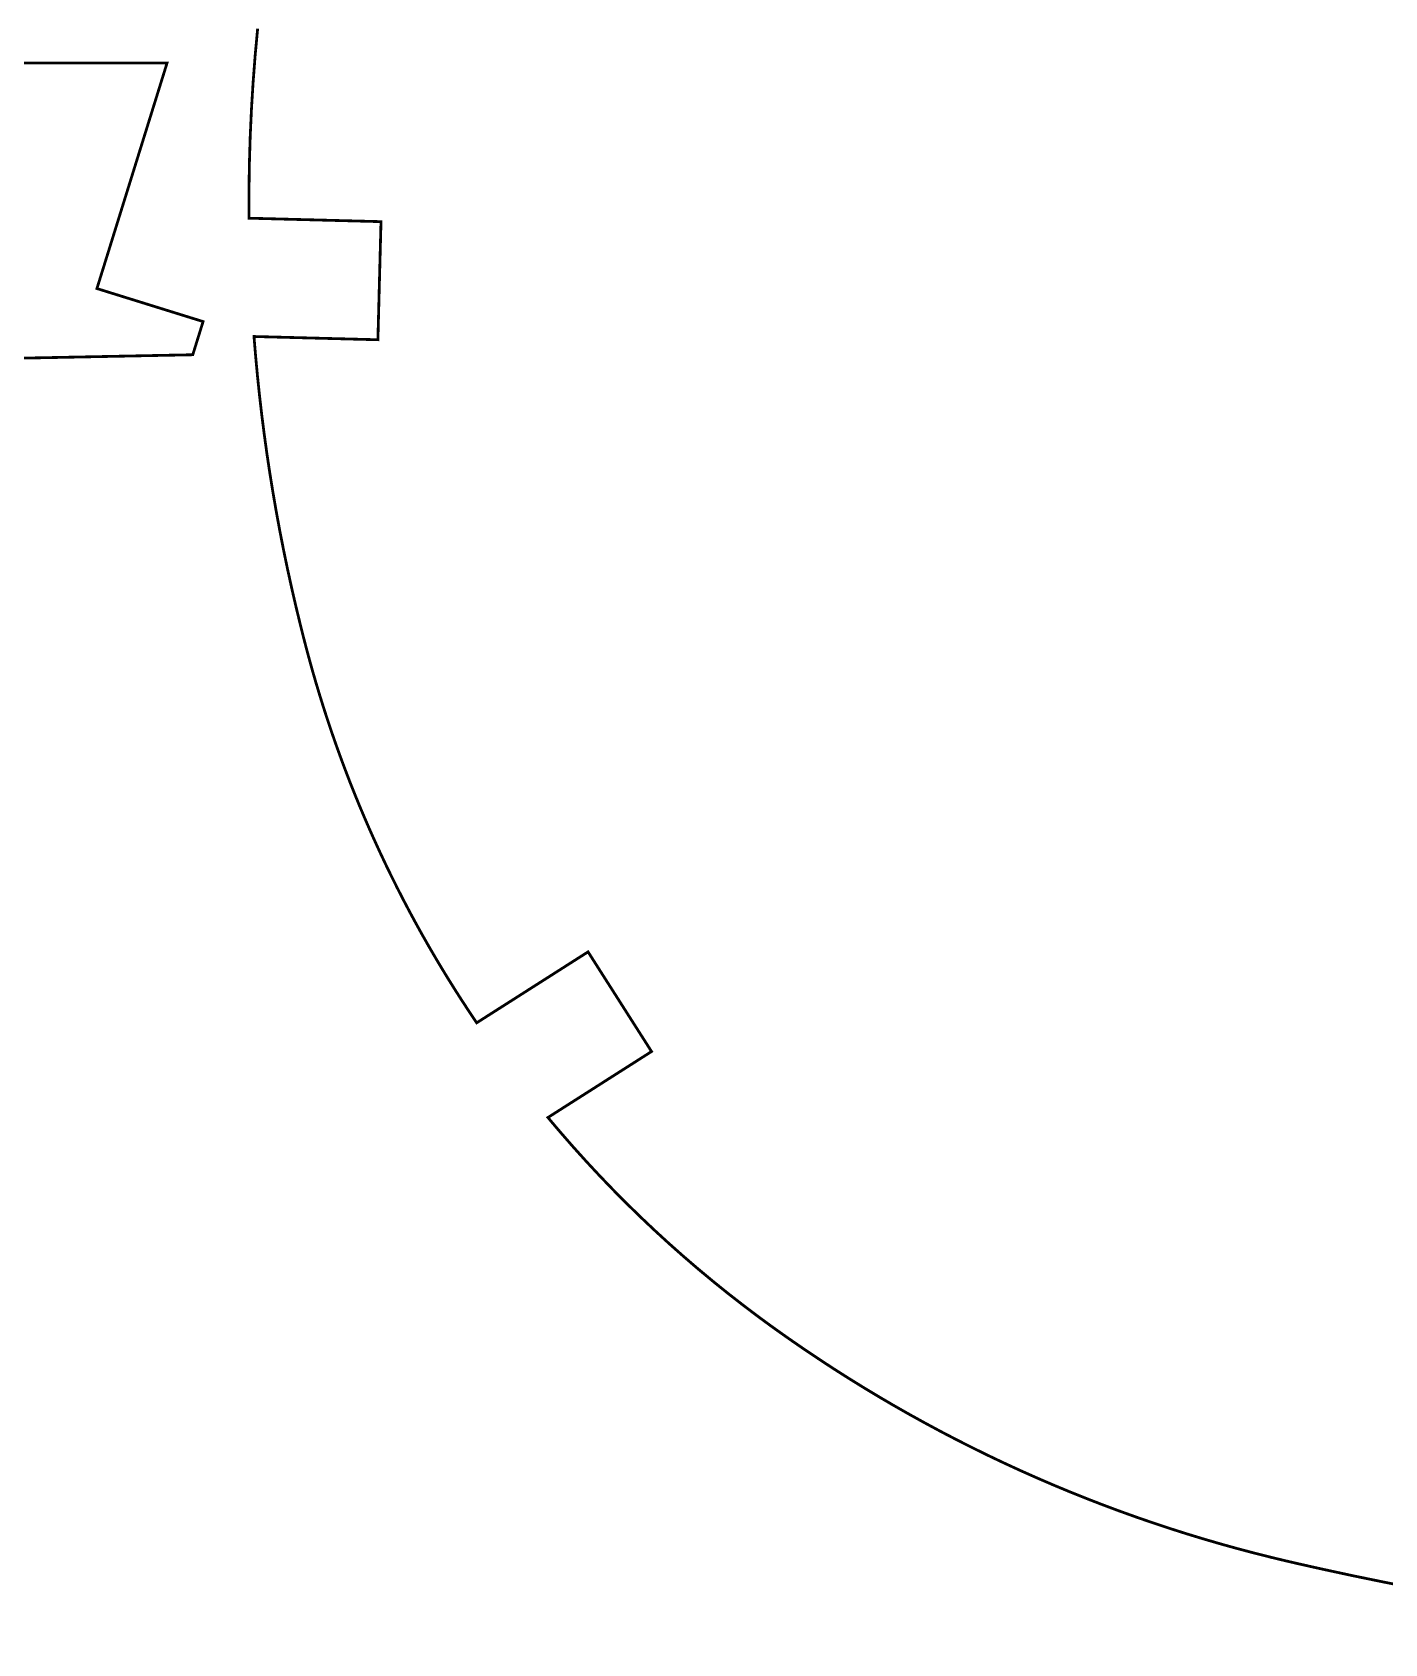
# Model space of a CAD drawing. Header units: metres. Extents: x 0 to 1595, y 0 to 995.
# Drawn here: x 797.6 to 992.2, y 0.2 to 232.1 of the extents above; entities that cross this region are included whole.
import ezdxf

# ---------------------------------------------------------------- set-up
doc = ezdxf.new("R2010")
doc.units = ezdxf.units.M

msp = doc.modelspace()

# ---------------------------------------------------------------- linework, layer by layer
for points in [[(830.006, 232.611, 0.4, 0.4, 0), (829.647, 228.733, 0.4, 0.4, 0), (829.35, 224.847, 0.4, 0.4, 0), (829.113, 220.954, 0.4, 0.4, 0), (828.935, 217.056, 0.4, 0.4, 0), (828.817, 213.151, 0.4, 0.4, 0), (828.76, 209.243, 0.4, 0.4, 0), (828.754, 206.308, 0.4, 0.4, 0), (828.762, 205.331, 0.4, 0.4, 0), (847.756, 204.833, 0.4, 0.4, 0), (847.311, 187.839, 0.4, 0.4, 0), (829.483, 188.306, 0.4, 0.4, 0), (829.537, 187.603, 0.4, 0.4, 0), (829.714, 185.494, 0.4, 0.4, 0), (829.975, 182.686, 0.4, 0.4, 0), (830.268, 179.882, 0.4, 0.4, 0), (830.592, 177.082, 0.4, 0.4, 0), (830.947, 174.285, 0.4, 0.4, 0), (831.333, 171.493, 0.4, 0.4, 0), (831.751, 168.706, 0.4, 0.4, 0), (832.2, 165.924, 0.4, 0.4, 0), (832.679, 163.146, 0.4, 0.4, 0), (833.19, 160.374, 0.4, 0.4, 0), (833.732, 157.608, 0.4, 0.4, 0), (834.304, 154.849, 0.4, 0.4, 0), (834.908, 152.094, 0.4, 0.4, 0), (835.542, 149.347, 0.4, 0.4, 0), (836.207, 146.606, 0.4, 0.4, 0), (836.725, 144.554, 0.4, 0.4, 0), (836.903, 143.872, 0.4, 0.4, 0), (837.021, 143.418, 0.4, 0.4, 0), (837.386, 142.058, 0.4, 0.4, 0), (837.887, 140.25, 0.4, 0.4, 0), (838.408, 138.449, 0.4, 0.4, 0), (838.949, 136.654, 0.4, 0.4, 0), (839.507, 134.865, 0.4, 0.4, 0), (840.085, 133.083, 0.4, 0.4, 0), (840.682, 131.308, 0.4, 0.4, 0), (841.297, 129.539, 0.4, 0.4, 0), (841.932, 127.778, 0.4, 0.4, 0), (842.585, 126.024, 0.4, 0.4, 0), (843.256, 124.277, 0.4, 0.4, 0), (843.946, 122.538, 0.4, 0.4, 0), (844.654, 120.806, 0.4, 0.4, 0), (845.381, 119.083, 0.4, 0.4, 0), (846.126, 117.367, 0.4, 0.4, 0), (846.889, 115.659, 0.4, 0.4, 0), (847.671, 113.959, 0.4, 0.4, 0), (848.469, 112.268, 0.4, 0.4, 0), (849.287, 110.586, 0.4, 0.4, 0), (850.122, 108.912, 0.4, 0.4, 0), (850.976, 107.247, 0.4, 0.4, 0), (851.847, 105.591, 0.4, 0.4, 0), (852.736, 103.943, 0.4, 0.4, 0), (853.643, 102.306, 0.4, 0.4, 0), (854.568, 100.677, 0.4, 0.4, 0), (855.51, 99.0585, 0.4, 0.4, 0), (856.469, 97.4493, 0.4, 0.4, 0), (857.446, 95.85, 0.4, 0.4, 0), (858.44, 94.2607, 0.4, 0.4, 0), (859.451, 92.6815, 0.4, 0.4, 0), (860.481, 91.1126, 0.4, 0.4, 0), (861.262, 89.9424, 0.4, 0.4, 0), (861.526, 89.554, 0.4, 0.4, 0), (877.55, 99.7628, 0.4, 0.4, 0), (886.685, 85.4251, 0.4, 0.4, 0), (871.779, 75.9289, 0.4, 0.4, 0), (872.225, 75.3915, 0.4, 0.4, 0), (873.583, 73.7937, 0.4, 0.4, 0), (875.421, 71.6886, 0.4, 0.4, 0), (877.29, 69.6137, 0.4, 0.4, 0), (879.193, 67.5697, 0.4, 0.4, 0), (881.126, 65.5564, 0.4, 0.4, 0), (883.092, 63.5749, 0.4, 0.4, 0), (885.089, 61.6249, 0.4, 0.4, 0), (887.115, 59.7071, 0.4, 0.4, 0), (889.172, 57.8217, 0.4, 0.4, 0), (891.26, 55.9693, 0.4, 0.4, 0), (893.376, 54.15, 0.4, 0.4, 0), (895.522, 52.3643, 0.4, 0.4, 0), (897.697, 50.6126, 0.4, 0.4, 0), (899.9, 48.8951, 0.4, 0.4, 0), (902.131, 47.2125, 0.4, 0.4, 0), (903.821, 45.9721, 0.4, 0.4, 0), (904.389, 45.5647, 0.4, 0.4, 0), (904.91, 45.1907, 0.4, 0.4, 0), (906.483, 44.0813, 0.4, 0.4, 0), (908.594, 42.6247, 0.4, 0.4, 0), (910.724, 41.1951, 0.4, 0.4, 0), (912.868, 39.7926, 0.4, 0.4, 0), (915.029, 38.4174, 0.4, 0.4, 0), (917.206, 37.0693, 0.4, 0.4, 0), (919.399, 35.7487, 0.4, 0.4, 0), (921.606, 34.4558, 0.4, 0.4, 0), (923.829, 33.1906, 0.4, 0.4, 0), (926.067, 31.9532, 0.4, 0.4, 0), (928.318, 30.7436, 0.4, 0.4, 0), (930.585, 29.5621, 0.4, 0.4, 0), (932.865, 28.4088, 0.4, 0.4, 0), (935.16, 27.2838, 0.4, 0.4, 0), (937.468, 26.1871, 0.4, 0.4, 0), (939.789, 25.1189, 0.4, 0.4, 0), (942.124, 24.0796, 0.4, 0.4, 0), (944.469, 23.0687, 0.4, 0.4, 0), (946.829, 22.0871, 0.4, 0.4, 0), (949.2, 21.1343, 0.4, 0.4, 0), (951.583, 20.2107, 0.4, 0.4, 0), (953.979, 19.3163, 0.4, 0.4, 0), (956.385, 18.4511, 0.4, 0.4, 0), (958.803, 17.6157, 0.4, 0.4, 0), (961.231, 16.8097, 0.4, 0.4, 0), (963.669, 16.0336, 0.4, 0.4, 0), (966.118, 15.2872, 0.4, 0.4, 0), (968.578, 14.5708, 0.4, 0.4, 0), (971.047, 13.8846, 0.4, 0.4, 0), (973.525, 13.2285, 0.4, 0.4, 0), (976.012, 12.6029, 0.4, 0.4, 0), (977.885, 12.1525, 0.4, 0.4, 0), (978.51, 12.0075, 0.4, 0.4, 0), (979.637, 11.7459, 0.4, 0.4, 0), (983.028, 10.9837, 0.4, 0.4, 0), (987.557, 10.006, 0.4, 0.4, 0), (992.096, 9.07422, 0.4, 0.4, 0), (995.506, 8.40408, 0.4, 0.4, 0)], [(406.357, 177.439, 0.4, 0.4, 0), (820.671, 185.681, 0.4, 0.4, 0), (822.156, 190.456, 0.4, 0.4, 0), (806.878, 195.207, 0.4, 0.4, 0), (816.976, 227.674, 0.4, 0.4, 0), (773.476, 227.618, 0.4, 0.4, 0)]]:
    msp.add_lwpolyline(points, format="xyseb")

doc.saveas('drawing.dxf')
